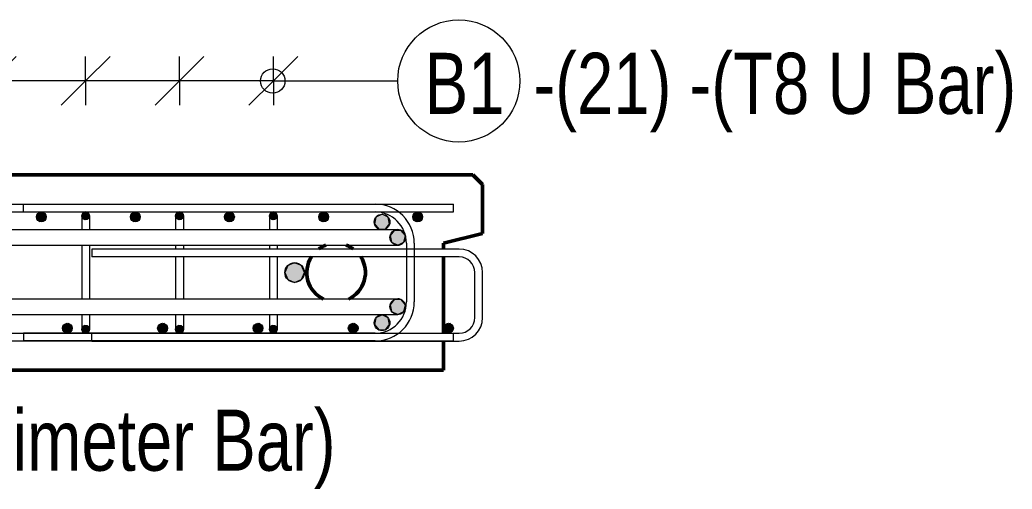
# Model space of a CAD drawing. Header units: millimetres. Extents: x 9013 to 19551, y 11604 to 23400.
# Drawn here: x 18536 to 19551, y 12792 to 13272 of the extents above; entities that cross this region are included whole.
import ezdxf

# ---------------------------------------------------------------- set-up
doc = ezdxf.new("R2010")
doc.units = ezdxf.units.MM
for name, color, linetype, lineweight in [('A-ANNO-DIMS', 211, 'Continuous', 9), ('A-ANNO-DIMS-25', 211, 'Continuous', 9), ('A-WALL', 113, 'Continuous', 25), ('S-RBAR', 171, 'Continuous', 18), ('S-RBAR-IDEN', 171, 'Continuous', 9)]:
    doc.layers.add(name, color=color, linetype=linetype, lineweight=lineweight)
doc.styles.add('Nirmala UI Semilight', font='NirmalaS.ttf', dxfattribs={"width": 0.8, "height": 62.5})
doc.dimstyles.new('Arrow_Filled_-_2_5_NI_UI_2', dxfattribs={"dimscale": 304.8, "dimtxt": 65.460247, "dimasz": 0.164042, "dimexe": 0.082021, "dimexo": 0.0625, "dimgap": 0.082021, "dimtad": 1, "dimdec": 0, "dimzin": 0, "dimdsep": 46, "dimtxsty": 'Nirmala UI Semilight', "dimblk1": 'OBLIQUE', "dimblk2": 'OBLIQUE', "dimsah": 1, "dimcen": 0.09, "dimazin": 0, "dimtfac": 1, "dimtdec": 4, "dimtix": 1, "dimtmove": 0, "dimatfit": 3, "dimfxl": 0.082021, "dimfxlon": 1, "dimtvp": 1, "dimtolj": 1, "dimtzin": 0, "dimarcsym": 2})

# ---------------------------------------------------------------- blocks, each defined once
blk = doc.blocks.new('DIMBLOCK57-Elevation Top 3')
at = {"layer": 'A-ANNO-DIMS-25'}
for p, q in [((18699.3, 13209.9), (18724.3, 13234.9)), ((18699.3, 13209.9), (18699.3, 13234.9)), ((18795.3, 13209.9), (18820.3, 13234.9)), ((18795.3, 13209.9), (18795.3, 13234.9)), ((18699.3, 13209.9), (18674.3, 13184.9)), ((18795.3, 13209.9), (18699.3, 13209.9)), ((18699.3, 13209.9), (18699.3, 13184.9)), ((18795.3, 13209.9), (18770.3, 13184.9)), ((18795.3, 13209.9), (18795.3, 13184.9))]:
    blk.add_line(p, q, dxfattribs=at)
blk = doc.blocks.new('_Oblique')
at = {"color": 0, "linetype": 'ByBlock', "lineweight": -2}
blk.add_line((-0.5, -0.5), (0.5, 0.5), dxfattribs=at)
blk = doc.blocks.new('DIMBLOCK58-Elevation Top 3')
at = {"layer": 'A-ANNO-DIMS-25'}
for p, q in [((18603.2, 13209.9), (18628.2, 13234.9)), ((18603.2, 13209.9), (18603.2, 13234.9)), ((18699.3, 13209.9), (18724.3, 13234.9)), ((18699.3, 13209.9), (18699.3, 13234.9)), ((18603.2, 13209.9), (18578.2, 13184.9)), ((18699.3, 13209.9), (18603.2, 13209.9)), ((18603.2, 13209.9), (18603.2, 13184.9)), ((18699.3, 13209.9), (18674.3, 13184.9)), ((18699.3, 13209.9), (18699.3, 13184.9))]:
    blk.add_line(p, q, dxfattribs=at)
blk = doc.blocks.new('DIMBLOCK59-Elevation Top 3')
at = {"layer": 'A-ANNO-DIMS-25'}
for p, q in [((18507.2, 13209.9), (18532.2, 13234.9)), ((18507.2, 13209.9), (18507.2, 13234.9)), ((18603.2, 13209.9), (18628.2, 13234.9)), ((18603.2, 13209.9), (18603.2, 13234.9)), ((18507.2, 13209.9), (18482.2, 13184.9)), ((18603.2, 13209.9), (18507.2, 13209.9)), ((18507.2, 13209.9), (18507.2, 13184.9)), ((18603.2, 13209.9), (18578.2, 13184.9)), ((18603.2, 13209.9), (18603.2, 13184.9))]:
    blk.add_line(p, q, dxfattribs=at)
blk = doc.blocks.new('DIMBLOCK77-Elevation Top 3')
at = {"layer": 'A-ANNO-DIMS-25'}
for p, q in [((18417.4, 13209.9), (18442.4, 13234.9)), ((18417.4, 13209.9), (18417.4, 13234.9)), ((18507.2, 13209.9), (18532.2, 13234.9)), ((18507.2, 13209.9), (18507.2, 13234.9)), ((18603.2, 13209.9), (18628.2, 13234.9)), ((18603.2, 13209.9), (18603.2, 13234.9)), ((18699.3, 13209.9), (18724.3, 13234.9)), ((18699.3, 13209.9), (18699.3, 13234.9)), ((18795.3, 13209.9), (18820.3, 13234.9)), ((18795.3, 13209.9), (18795.3, 13234.9)), ((18417.4, 13209.9), (18392.4, 13184.9)), ((18507.2, 13209.9), (18417.4, 13209.9)), ((18417.4, 13209.9), (18417.4, 13184.9)), ((18507.2, 13209.9), (18482.2, 13184.9)), ((18795.3, 13209.9), (18507.2, 13209.9)), ((18603.2, 13209.9), (18507.2, 13209.9)), ((18507.2, 13209.9), (18507.2, 13184.9)), ((18603.2, 13209.9), (18578.2, 13184.9)), ((18699.3, 13209.9), (18603.2, 13209.9)), ((18603.2, 13209.9), (18603.2, 13184.9)), ((18699.3, 13209.9), (18674.3, 13184.9)), ((18795.3, 13209.9), (18699.3, 13209.9)), ((18699.3, 13209.9), (18699.3, 13184.9)), ((18795.3, 13209.9), (18770.3, 13184.9)), ((18795.3, 13209.9), (18795.3, 13184.9))]:
    blk.add_line(p, q, dxfattribs=at)
blk = doc.blocks.new('_None')
blk = doc.blocks.new('M_Rebar Tag_rfa MARK - DOT 1 MM-794228-Elevation Top 3')
at = {"layer": 'S-RBAR-IDEN'}
blk.add_circle((12294.1, 13209.8), 62.5, dxfattribs=at)

msp = doc.modelspace()

# ---------------------------------------------------------------- hatches: boundary and pattern name
at = {"layer": 'S-RBAR'}
h = msp.add_hatch(color=256, dxfattribs=at)
edge = h.paths.add_edge_path()
edge.add_arc((18557.8, 13070.7), 5, 0, 360)
for points in [[(18556.2, 13065.9), (18561.8, 13067.8), (18561.8, 13073.6), (18556.2, 13075.5), (18552.8, 13070.7)], [(18602, 13068), (18606.5, 13069.5), (18606.5, 13074.2), (18602, 13075.6), (18599.2, 13071.8)], [(18652.6, 13065.9), (18658.2, 13067.8), (18658.2, 13073.6), (18652.6, 13075.5), (18649.1, 13070.7)], [(18698, 13068), (18702.5, 13069.5), (18702.5, 13074.2), (18698, 13075.6), (18695.3, 13071.8)], [(18748.9, 13065.9), (18754.5, 13067.8), (18754.5, 13073.6), (18748.9, 13075.5), (18745.4, 13070.7)], [(18794.1, 13068), (18798.6, 13069.5), (18798.6, 13074.2), (18794.1, 13075.6), (18791.3, 13071.8)], [(18845.2, 13065.9), (18850.8, 13067.8), (18850.8, 13073.6), (18845.2, 13075.5), (18841.8, 13070.7)], [(18910, 13058.3), (18914.3, 13063.8), (18912.8, 13070.5), (18906.5, 13073.5), (18900.3, 13070.5), (18898.7, 13063.8), (18903.1, 13058.3)], [(18941.6, 13065.9), (18947.2, 13067.8), (18947.2, 13073.6), (18941.6, 13075.5), (18938.1, 13070.7)], [(18922.6, 13041.8), (18928.8, 13044.8), (18930.4, 13051.6), (18926, 13057), (18919.1, 13057), (18914.8, 13051.6), (18916.3, 13044.8)], [(18817.1, 13003.8), (18824.2, 13006.7), (18827.1, 13013.8), (18824.2, 13020.9), (18817.1, 13023.8), (18810, 13020.9), (18807.1, 13013.8), (18810, 13006.7)], [(18922.6, 12971), (18928.8, 12974), (18930.4, 12980.8), (18926, 12986.2), (18919.1, 12986.2), (18914.8, 12980.8), (18916.3, 12974)], [(18910, 12955.2), (18914.3, 12960.6), (18912.8, 12967.4), (18906.5, 12970.4), (18900.3, 12967.4), (18898.7, 12960.6), (18903.1, 12955.2)], [(18585.9, 12952.1), (18589.4, 12956.9), (18585.9, 12961.7), (18580.3, 12959.8), (18580.3, 12954)], [(18602, 12952), (18606.5, 12953.5), (18606.5, 12958.2), (18602, 12959.6), (18599.2, 12955.8)], [(18683.5, 12952.1), (18686.9, 12956.9), (18683.5, 12961.7), (18677.9, 12959.8), (18677.9, 12954)], [(18698, 12952), (18702.5, 12953.5), (18702.5, 12958.2), (18698, 12959.6), (18695.3, 12955.8)], [(18781, 12952.1), (18784.5, 12956.9), (18781, 12961.7), (18775.4, 12959.8), (18775.4, 12954)], [(18794.1, 12952), (18798.6, 12953.5), (18798.6, 12958.2), (18794.1, 12959.6), (18791.3, 12955.8)], [(18878.5, 12952.1), (18882, 12956.9), (18878.5, 12961.7), (18873, 12959.8), (18873, 12954)], [(18976.1, 12952.1), (18979.5, 12956.9), (18976.1, 12961.7), (18970.5, 12959.8), (18970.5, 12954)]]:
    msp.add_hatch(color=256, dxfattribs=at).paths.add_polyline_path(points)
h = msp.add_hatch(color=256, dxfattribs=at)
edge = h.paths.add_edge_path()
edge.add_arc((18603.2, 13071.8), 4, 0, 360)
h = msp.add_hatch(color=256, dxfattribs=at)
edge = h.paths.add_edge_path()
edge.add_arc((18654.1, 13070.7), 5, 0, 360)
h = msp.add_hatch(color=256, dxfattribs=at)
edge = h.paths.add_edge_path()
edge.add_arc((18699.3, 13071.8), 4, 0, 360)
h = msp.add_hatch(color=256, dxfattribs=at)
edge = h.paths.add_edge_path()
edge.add_arc((18750.4, 13070.7), 5, 0, 360)
h = msp.add_hatch(color=256, dxfattribs=at)
edge = h.paths.add_edge_path()
edge.add_arc((18795.3, 13071.8), 4, 0, 360)
h = msp.add_hatch(color=256, dxfattribs=at)
edge = h.paths.add_edge_path()
edge.add_arc((18846.8, 13070.7), 5, 0, 360)
h = msp.add_hatch(color=256, dxfattribs=at)
edge = h.paths.add_edge_path()
edge.add_arc((18906.5, 13065.5), 8, 0, 360)
h = msp.add_hatch(color=256, dxfattribs=at)
edge = h.paths.add_edge_path()
edge.add_arc((18943.1, 13070.7), 5, 0, 360)
h = msp.add_hatch(color=256, dxfattribs=at)
edge = h.paths.add_edge_path()
edge.add_arc((18922.6, 13049.8), 8, 0, 360)
h = msp.add_hatch(color=256, dxfattribs=at)
edge = h.paths.add_edge_path()
edge.add_arc((18817.1, 13013.8), 10, 0, 360)
h = msp.add_hatch(color=256, dxfattribs=at)
edge = h.paths.add_edge_path()
edge.add_arc((18922.6, 12979), 8, 0, 360)
h = msp.add_hatch(color=256, dxfattribs=at)
edge = h.paths.add_edge_path()
edge.add_arc((18906.5, 12962.4), 8, 0, 360)
h = msp.add_hatch(color=256, dxfattribs=at)
edge = h.paths.add_edge_path()
edge.add_arc((18584.4, 12956.9), 5, 0, 360)
h = msp.add_hatch(color=256, dxfattribs=at)
edge = h.paths.add_edge_path()
edge.add_arc((18603.2, 12955.8), 4, 0, 360)
h = msp.add_hatch(color=256, dxfattribs=at)
edge = h.paths.add_edge_path()
edge.add_arc((18681.9, 12956.9), 5, 0, 360)
h = msp.add_hatch(color=256, dxfattribs=at)
edge = h.paths.add_edge_path()
edge.add_arc((18699.3, 12955.8), 4, 0, 360)
h = msp.add_hatch(color=256, dxfattribs=at)
edge = h.paths.add_edge_path()
edge.add_arc((18779.5, 12956.9), 5, 0, 360)
h = msp.add_hatch(color=256, dxfattribs=at)
edge = h.paths.add_edge_path()
edge.add_arc((18795.3, 12955.8), 4, 0, 360)
h = msp.add_hatch(color=256, dxfattribs=at)
edge = h.paths.add_edge_path()
edge.add_arc((18877, 12956.9), 5, 0, 360)
h = msp.add_hatch(color=256, dxfattribs=at)
edge = h.paths.add_edge_path()
edge.add_arc((18974.5, 12956.9), 5, 0, 360)

# ---------------------------------------------------------------- linework, layer by layer
at = {"layer": 'A-WALL', "lineweight": 50}
for p, q in [((18999.5, 13113.8), (16763.6, 13113.8)), ((19009.5, 13103.8), (18999.5, 13113.8)), ((19009.5, 13053.8), (19009.5, 13103.8)), ((18969.5, 13043.8), (19009.5, 13053.8)), ((18969.5, 13037.8), (18969.5, 13043.8)), ((18969.5, 12951.8), (18969.5, 13029.8)), ((18969.5, 12913.8), (18969.5, 12943.7)), ((17705.8, 12913.8), (18969.5, 12913.8))]:
    msp.add_line(p, q, dxfattribs=at)
for start, end in [(110.1466, 126), (54, 69.8534), (147.5159, 244.6355), (295.3645, 32.4841)]:
    msp.add_arc((18859.5, 13013.8), 30, start, end, dxfattribs=at)
at = {"layer": 'S-RBAR'}
for p, q in [((16783.5, 13083.8), (18979.5, 13083.8)), ((18539.5, 13083.8), (18899.5, 13083.8)), ((18539.5, 13075.8), (18539.5, 13083.8)), ((18979.5, 13075.8), (18979.5, 13083.8)), ((16783.5, 13075.8), (18979.5, 13075.8)), ((18539.5, 13075.8), (18899.5, 13075.8)), ((18556.2, 13075.5), (18552.8, 13070.7)), ((18552.8, 13070.7), (18556.2, 13065.9)), ((18561.8, 13073.6), (18556.2, 13075.5)), ((18561.8, 13067.8), (18561.8, 13073.6)), ((18602, 13075.6), (18599.2, 13071.8)), ((18599.2, 13071.8), (18599.2, 13058)), ((18599.2, 13071.8), (18602, 13068)), ((18606.5, 13074.2), (18602, 13075.6)), ((18606.5, 13069.5), (18606.5, 13074.2)), ((18607.2, 13071.8), (18607.2, 13058)), ((18652.6, 13075.5), (18649.1, 13070.7)), ((18649.1, 13070.7), (18652.6, 13065.9)), ((18658.2, 13073.6), (18652.6, 13075.5)), ((18658.2, 13067.8), (18658.2, 13073.6)), ((18698, 13075.6), (18695.3, 13071.8)), ((18695.3, 13071.8), (18695.3, 13058)), ((18695.3, 13071.8), (18698, 13068)), ((18702.5, 13074.2), (18698, 13075.6)), ((18702.5, 13069.5), (18702.5, 13074.2)), ((18703.3, 13071.8), (18703.3, 13058)), ((18748.9, 13075.5), (18745.4, 13070.7)), ((18745.4, 13070.7), (18748.9, 13065.9)), ((18754.5, 13073.6), (18748.9, 13075.5)), ((18754.5, 13067.8), (18754.5, 13073.6)), ((18794.1, 13075.6), (18791.3, 13071.8)), ((18791.3, 13071.8), (18791.3, 13058)), ((18791.3, 13071.8), (18794.1, 13068)), ((18798.6, 13074.2), (18794.1, 13075.6)), ((18798.6, 13069.5), (18798.6, 13074.2)), ((18799.3, 13071.8), (18799.3, 13058)), ((18845.2, 13075.5), (18841.8, 13070.7)), ((18841.8, 13070.7), (18845.2, 13065.9)), ((18850.8, 13073.6), (18845.2, 13075.5)), ((18850.8, 13067.8), (18850.8, 13073.6)), ((18900.3, 13070.5), (18898.7, 13063.8)), ((18906.5, 13073.5), (18900.3, 13070.5)), ((18912.8, 13070.5), (18906.5, 13073.5)), ((18914.3, 13063.8), (18912.8, 13070.5)), ((18941.6, 13075.5), (18938.1, 13070.7)), ((18938.1, 13070.7), (18941.6, 13065.9)), ((18947.2, 13073.6), (18941.6, 13075.5)), ((18947.2, 13067.8), (18947.2, 13073.6)), ((18556.2, 13065.9), (18561.8, 13067.8)), ((18602, 13068), (18606.5, 13069.5)), ((18652.6, 13065.9), (18658.2, 13067.8)), ((18698, 13068), (18702.5, 13069.5)), ((18748.9, 13065.9), (18754.5, 13067.8)), ((18794.1, 13068), (18798.6, 13069.5)), ((18845.2, 13065.9), (18850.8, 13067.8)), ((18898.7, 13063.8), (18903.1, 13058.3)), ((18910, 13058.3), (18914.3, 13063.8)), ((18941.6, 13065.9), (18947.2, 13067.8)), ((17665.8, 13057.8), (18867.1, 13057.8)), ((18867.1, 13057.8), (18922.6, 13057.8)), ((18903.1, 13058.3), (18910, 13058.3)), ((18919.1, 13057), (18914.8, 13051.6)), ((18914.8, 13051.6), (18916.3, 13044.8)), ((18926, 13057), (18919.1, 13057)), ((18930.4, 13051.6), (18926, 13057)), ((18928.8, 13044.8), (18930.4, 13051.6)), ((17665.8, 13041.8), (18867.1, 13041.8)), ((18599.2, 13041.9), (18599.2, 13035.8)), ((18607.2, 13041.9), (18607.2, 13035.8)), ((18695.3, 13041.9), (18695.3, 13037.8)), ((18703.3, 13041.9), (18703.3, 13037.8)), ((18791.3, 13041.9), (18791.3, 13037.8)), ((18799.3, 13041.9), (18799.3, 13037.8)), ((18867.1, 13041.8), (18922.6, 13041.8)), ((18916.3, 13044.8), (18922.6, 13041.8)), ((18922.6, 13041.8), (18928.8, 13044.8)), ((18931.5, 13043.8), (18931.5, 12983.8)), ((18939.5, 13043.8), (18939.5, 12983.8)), ((18599.2, 13035.8), (18599.2, 12991.8)), ((18607.2, 13035.8), (18607.2, 12991.8)), ((18985.5, 13037.8), (18609.5, 13037.8)), ((18609.5, 13037.8), (18609.5, 13029.8)), ((18985.5, 13029.8), (18609.5, 13029.8)), ((18695.3, 13029.8), (18695.3, 12991.8)), ((18703.3, 13029.8), (18703.3, 12991.8)), ((18791.3, 13029.8), (18791.3, 12991.8)), ((18799.3, 13029.8), (18799.3, 12991.8)), ((18810, 13020.9), (18807.1, 13013.8)), ((18817.1, 13023.8), (18810, 13020.9)), ((18824.2, 13020.9), (18817.1, 13023.8)), ((18827.1, 13013.8), (18824.2, 13020.9)), ((18807.1, 13013.8), (18810, 13006.7)), ((18824.2, 13006.7), (18827.1, 13013.8)), ((19001.5, 12967.7), (19001.5, 13013.8)), ((19009.5, 12967.7), (19009.5, 13013.8)), ((18810, 13006.7), (18817.1, 13003.8)), ((18817.1, 13003.8), (18824.2, 13006.7)), ((18599.2, 12991.8), (18599.2, 12987)), ((18607.2, 12991.8), (18607.2, 12987)), ((18695.3, 12991.8), (18695.3, 12987)), ((18703.3, 12991.8), (18703.3, 12987)), ((18791.3, 12991.8), (18791.3, 12987)), ((18799.3, 12991.8), (18799.3, 12987)), ((17665.8, 12987), (18867.1, 12987)), ((18867.1, 12987), (18922.6, 12987)), ((18919.1, 12986.2), (18914.8, 12980.8)), ((18914.8, 12980.8), (18916.3, 12974)), ((18926, 12986.2), (18919.1, 12986.2)), ((18930.4, 12980.8), (18926, 12986.2)), ((18928.8, 12974), (18930.4, 12980.8)), ((17665.8, 12971), (18867.1, 12971)), ((18599.2, 12970.8), (18599.2, 12955.8)), ((18607.2, 12970.8), (18607.2, 12955.8)), ((18695.3, 12970.8), (18695.3, 12955.8)), ((18703.3, 12970.8), (18703.3, 12955.8)), ((18791.3, 12970.8), (18791.3, 12955.8)), ((18799.3, 12970.8), (18799.3, 12955.8)), ((18867.1, 12971), (18922.6, 12971)), ((18906.5, 12970.4), (18900.3, 12967.4)), ((18912.8, 12967.4), (18906.5, 12970.4)), ((18916.3, 12974), (18922.6, 12971)), ((18922.6, 12971), (18928.8, 12974)), ((18585.9, 12961.7), (18580.3, 12959.8)), ((18580.3, 12959.8), (18580.3, 12954)), ((18589.4, 12956.9), (18585.9, 12961.7)), ((18602, 12959.6), (18599.2, 12955.8)), ((18606.5, 12958.2), (18602, 12959.6)), ((18606.5, 12953.5), (18606.5, 12958.2)), ((18683.5, 12961.7), (18677.9, 12959.8)), ((18677.9, 12959.8), (18677.9, 12954)), ((18686.9, 12956.9), (18683.5, 12961.7)), ((18698, 12959.6), (18695.3, 12955.8)), ((18702.5, 12958.2), (18698, 12959.6)), ((18702.5, 12953.5), (18702.5, 12958.2)), ((18781, 12961.7), (18775.4, 12959.8)), ((18775.4, 12959.8), (18775.4, 12954)), ((18784.5, 12956.9), (18781, 12961.7)), ((18794.1, 12959.6), (18791.3, 12955.8)), ((18798.6, 12958.2), (18794.1, 12959.6)), ((18798.6, 12953.5), (18798.6, 12958.2)), ((18878.5, 12961.7), (18873, 12959.8)), ((18873, 12959.8), (18873, 12954)), ((18882, 12956.9), (18878.5, 12961.7)), ((18900.3, 12967.4), (18898.7, 12960.6)), ((18898.7, 12960.6), (18903.1, 12955.2)), ((18910, 12955.2), (18914.3, 12960.6)), ((18914.3, 12960.6), (18912.8, 12967.4)), ((18976.1, 12961.7), (18970.5, 12959.8)), ((18970.5, 12959.8), (18970.5, 12954)), ((18979.5, 12956.9), (18976.1, 12961.7)), ((17665.8, 12951.8), (18979.5, 12951.8)), ((18899.5, 12951.8), (18539.5, 12951.8)), ((18539.5, 12951.8), (18539.5, 12943.8)), ((18580.3, 12954), (18585.9, 12952.1)), ((18585.9, 12952.1), (18589.4, 12956.9)), ((18599.2, 12955.8), (18602, 12952)), ((18602, 12952), (18606.5, 12953.5)), ((18609.5, 12951.7), (18985.5, 12951.7)), ((18609.5, 12943.7), (18609.5, 12951.7)), ((18677.9, 12954), (18683.5, 12952.1)), ((18683.5, 12952.1), (18686.9, 12956.9)), ((18695.3, 12955.8), (18698, 12952)), ((18698, 12952), (18702.5, 12953.5)), ((18775.4, 12954), (18781, 12952.1)), ((18781, 12952.1), (18784.5, 12956.9)), ((18791.3, 12955.8), (18794.1, 12952)), ((18794.1, 12952), (18798.6, 12953.5)), ((18873, 12954), (18878.5, 12952.1)), ((18878.5, 12952.1), (18882, 12956.9)), ((18903.1, 12955.2), (18910, 12955.2)), ((18970.5, 12954), (18976.1, 12952.1)), ((18976.1, 12952.1), (18979.5, 12956.9)), ((18979.5, 12943.8), (18979.5, 12951.8)), ((17665.8, 12943.8), (18979.5, 12943.8)), ((18899.5, 12943.8), (18539.5, 12943.8)), ((18609.5, 12943.7), (18985.5, 12943.7))]:
    msp.add_line(p, q, dxfattribs=at)
for centre, radius in [((18557.8, 13070.7), 5), ((18603.2, 13071.8), 4), ((18654.1, 13070.7), 5), ((18699.3, 13071.8), 4), ((18750.4, 13070.7), 5), ((18795.3, 13071.8), 4), ((18846.8, 13070.7), 5), ((18906.5, 13065.5), 8), ((18943.1, 13070.7), 5), ((18922.6, 13049.8), 8), ((18817.1, 13013.8), 10), ((18922.6, 12979), 8), ((18906.5, 12962.4), 8), ((18584.4, 12956.9), 5), ((18603.2, 12955.8), 4), ((18681.9, 12956.9), 5), ((18699.3, 12955.8), 4), ((18779.5, 12956.9), 5), ((18795.3, 12955.8), 4), ((18877, 12956.9), 5), ((18974.5, 12956.9), 5)]:
    msp.add_circle(centre, radius, dxfattribs=at)
for centre, radius, start, end in [((18899.5, 13043.8), 40, 0, 90), ((18603.2, 13071.8), 4, 0, 180), ((18699.3, 13071.8), 4, 0, 180), ((18795.3, 13071.8), 4, 0, 180), ((18899.5, 13043.8), 32, 0, 90), ((18922.6, 13049.8), 8, 270, 90), ((18985.5, 13013.8), 24, 0, 90), ((18985.5, 13013.8), 16, 0, 90), ((18899.5, 12983.8), 32, 270, 0), ((18899.5, 12983.8), 40, 270, 0), ((18922.6, 12979), 8, 270, 90), ((18985.5, 12967.7), 16, 270, 0), ((18985.5, 12967.7), 24, 270, 360), ((18603.2, 12955.8), 4, 180, 0), ((18699.3, 12955.8), 4, 180, 0), ((18795.3, 12955.8), 4, 180, 0)]:
    msp.add_arc(centre, radius, start, end, dxfattribs=at)
at = {"layer": 'S-RBAR-IDEN'}
msp.add_line((18794.7, 13209.8), (18922.6, 13209.8), dxfattribs=at)
msp.add_circle((18794.7, 13209.8), 12.5, dxfattribs=at)

# ---------------------------------------------------------------- block references
msp.add_blockref('M_Rebar Tag_rfa MARK - DOT 1 MM-794228-Elevation Top 3', (6691, 0), dxfattribs=at)

# ---------------------------------------------------------------- texts
at = {"layer": 'S-RBAR-IDEN', "char_height": 62.5, "attachment_point": 1, "style": 'Nirmala UI Semilight'}
for s, insert, width in [('B1', (18950.1, 13238.6), 80.169), ('-(21) -(T8 U Bar)', (19061.5, 13238.6), 577.215), ('-(2) -(T16 Perimeter Bar)', (18123.4, 12873.6), 873.839)]:
    msp.add_mtext(s, dxfattribs=dict(at, insert=insert, width=width))

# ---------------------------------------------------------------- dimensions: what is measured, and where the dimension line sits
at = {"layer": 'A-ANNO-DIMS'}
for base, p1, p2, text, override, picture, middle in [((18507.2, 13209.9), (18795.3, 13184.9), (18507.2, 13184.9), '288', {"dimpost": '<>', "dimblk1": 'None', "dimblk2": 'None', "dimsah": 1, "dimfxl": 288.152321}, 'DIMBLOCK77-Elevation Top 3', (18651.3, 13267.2)), ((18603.2, 13209.9), (18699.3, 13184.9), (18603.2, 13184.9), ' ', {"dimpost": '<>', "dimfxl": 96.050774}, 'DIMBLOCK58-Elevation Top 3', (18651.3, 13209.9))]:
    dim = msp.add_linear_dim(base=base, p1=p1, p2=p2, angle=0, text=text, dimstyle='Arrow_Filled_-_2_5_NI_UI_2', override=override, dxfattribs=at)
    dim.commit()
    dim.dimension.update_dxf_attribs({"geometry": picture, "text_midpoint": middle})
for base, p1, p2, picture, middle in [((18507.2, 13209.9), (18603.2, 13184.9), (18507.2, 13184.9), 'DIMBLOCK59-Elevation Top 3', (18555.2, 13209.9)), ((18699.3, 13209.9), (18795.3, 13184.9), (18699.3, 13184.9), 'DIMBLOCK57-Elevation Top 3', (18747.3, 13209.9))]:
    dim = msp.add_linear_dim(base=base, p1=p1, p2=p2, text=' ', dimstyle='Arrow_Filled_-_2_5_NI_UI_2', override={"dimpost": '<>', "dimfxl": 96.050774}, dxfattribs=at)
    dim.commit()
    dim.dimension.update_dxf_attribs({"geometry": picture, "text_midpoint": middle})

doc.saveas('drawing.dxf')
